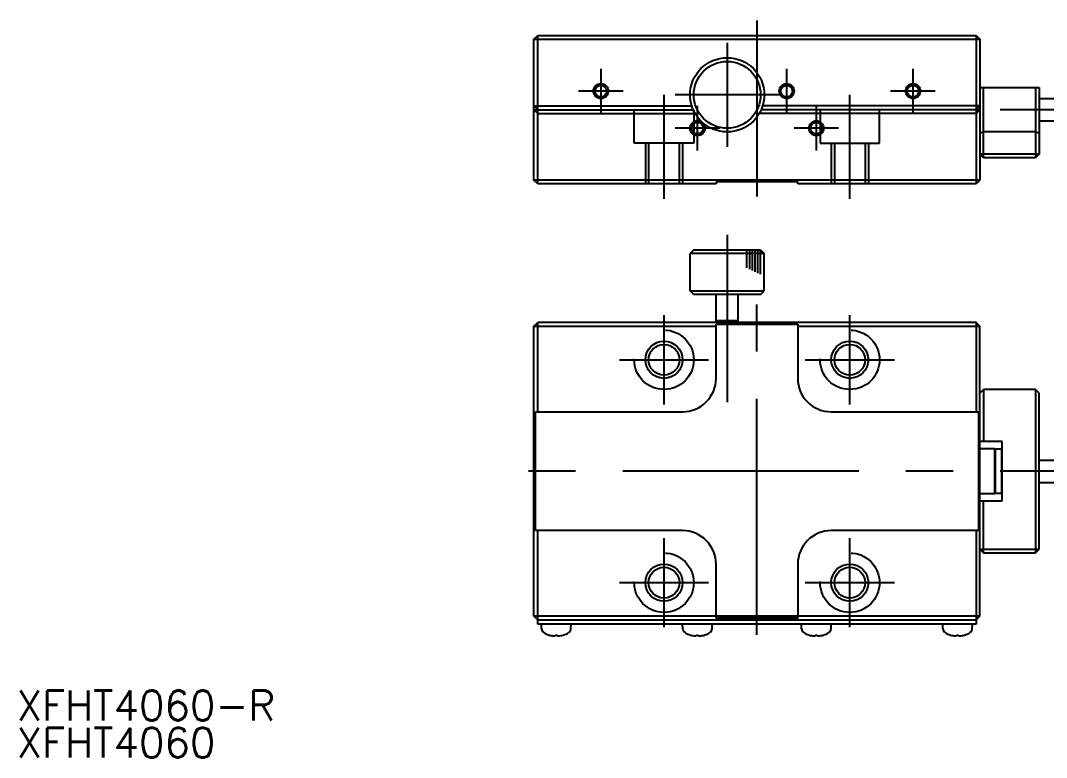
# Model space of a CAD drawing. Extents: x 1 to 209, y 0 to 188.
# Drawn here: x 0.5 to 138.6, y 0 to 99.2 of the extents above; entities that cross this region are included whole.
import ezdxf

# ---------------------------------------------------------------- set-up
doc = ezdxf.new("R2010")
doc.units = 0
doc.linetypes.add('CENTER', pattern=[50.8, 31.75, -6.35, 6.35, -6.35])
doc.linetypes.add('DASHED', pattern=[19.05, 12.7, -6.35])
doc.layers.get('0').update_dxf_attribs({"linetype": 'CONTINUOUS'})
doc.layers.add('CENTER', color=1, linetype='CENTER')
doc.styles.get("Standard").update_dxf_attribs({"font": 'txt.shx', "height": 3, "bigfont": 'bigfont.shx'})

# ---------------------------------------------------------------- blocks, each defined once
blk = doc.blocks.new('*U1')
at = {"color": 7, "linetype": 'CONTINUOUS'}
blk.add_text('XFHT4060-R', height=4, dxfattribs=at).set_placement((0, 5))
blk = doc.blocks.new('*U2')
at = {"color": 7, "linetype": 'CONTINUOUS'}
blk.add_text('XFHT4060', height=4, dxfattribs=at).set_placement((0, 0))

msp = doc.modelspace()

# ---------------------------------------------------------------- linework, layer by layer
at = {"color": 7, "linetype": 'CONTINUOUS'}
for p, q in [((69.61, 96.69), (70.11, 97.19)), ((69.61, 77.69), (69.61, 96.69)), ((69.61, 96.69), (129.61, 96.69)), ((70.11, 97.19), (129.11, 97.19)), ((70.11, 77.19), (70.11, 97.19)), ((129.11, 97.19), (129.61, 96.69)), ((129.11, 97.19), (129.11, 77.19)), ((129.61, 96.69), (129.61, 77.69)), ((129.61, 90.19), (137.61, 90.19)), ((130.11, 80.69), (130.11, 90.19)), ((137.11, 90.19), (137.11, 80.69)), ((137.61, 90.19), (137.61, 81.19)), ((137.61, 88.69), (150.61, 88.69)), ((69.61, 87.69), (70.11, 87.19)), ((69.61, 87.69), (90.84, 87.69)), ((69.61, 87.19), (70.11, 86.69)), ((69.61, 87.19), (91.02, 87.19)), ((129.61, 87.19), (100.19, 87.19)), ((129.61, 87.69), (100.38, 87.69)), ((129.61, 87.69), (129.11, 87.19)), ((129.61, 87.19), (129.11, 86.69)), ((70.11, 86.69), (91.28, 86.69)), ((129.11, 86.69), (99.94, 86.69)), ((137.61, 85.69), (150.61, 85.69)), ((130.11, 84.19), (129.61, 83.98)), ((137.11, 84.19), (130.11, 84.19)), ((137.61, 83.98), (137.11, 84.19)), ((130.11, 80.69), (129.61, 81.19)), ((137.61, 81.19), (129.61, 81.19)), ((137.11, 80.69), (130.11, 80.69)), ((137.61, 81.19), (137.11, 80.69)), ((70.11, 77.19), (69.61, 77.69)), ((129.61, 77.69), (69.61, 77.69)), ((105.11, 77.49), (94.11, 77.49)), ((94.11, 77.49), (94.11, 77.19)), ((105.11, 77.19), (105.11, 77.49)), ((129.61, 77.69), (129.11, 77.19)), ((94.11, 77.19), (70.11, 77.19)), ((129.11, 77.19), (105.11, 77.19)), ((91.11, 68.33), (90.61, 67.83)), ((100.61, 67.83), (90.61, 67.83)), ((90.61, 62.83), (90.61, 67.83)), ((91.11, 68.33), (100.11, 68.33)), ((100.11, 68.33), (100.61, 67.83)), ((100.61, 62.83), (100.61, 67.83)), ((90.61, 62.83), (100.61, 62.83)), ((91.11, 62.33), (90.61, 62.83)), ((100.11, 62.33), (91.11, 62.33)), ((94.11, 58.53), (94.11, 62.33)), ((97.11, 58.53), (97.11, 62.33)), ((100.11, 62.33), (100.61, 62.83)), ((69.61, 58.03), (70.11, 58.53)), ((69.61, 19.03), (69.61, 58.03)), ((69.61, 58.03), (94.11, 58.03)), ((70.11, 46.53), (70.11, 58.53)), ((129.11, 58.53), (70.11, 58.53)), ((94.11, 58.83), (97.11, 58.83)), ((94.11, 51.03), (94.11, 58.33)), ((94.11, 58.33), (105.11, 58.33)), ((105.11, 58.33), (105.11, 51.03)), ((105.11, 58.03), (129.61, 58.03)), ((129.61, 58.03), (129.11, 58.53)), ((129.11, 58.53), (129.11, 46.53)), ((129.61, 19.03), (129.61, 58.03)), ((129.61, 49.03), (130.11, 49.53)), ((137.11, 49.53), (130.11, 49.53)), ((130.11, 49.53), (130.11, 42.53)), ((137.61, 49.03), (137.11, 49.53)), ((137.11, 49.53), (137.11, 27.53)), ((137.61, 28.03), (137.61, 49.03)), ((69.81, 30.53), (69.81, 46.53)), ((69.81, 46.53), (89.61, 46.53)), ((109.61, 46.53), (129.41, 46.53)), ((129.41, 46.53), (129.41, 30.53)), ((132.61, 42.53), (129.61, 42.53)), ((131.61, 41.53), (129.61, 41.53)), ((131.61, 35.53), (131.61, 41.53)), ((131.61, 41.43), (131.71, 41.53)), ((131.71, 41.53), (132.51, 41.53)), ((131.71, 35.53), (131.71, 41.53)), ((132.51, 41.53), (132.61, 41.43)), ((132.51, 41.53), (132.51, 35.53)), ((132.61, 34.53), (132.61, 42.53)), ((137.61, 40.03), (150.61, 40.03)), ((137.61, 37.03), (150.61, 37.03)), ((129.61, 35.53), (131.61, 35.53)), ((129.61, 34.53), (132.61, 34.53)), ((130.11, 27.53), (130.11, 34.53)), ((131.71, 35.53), (131.61, 35.63)), ((132.51, 35.53), (131.71, 35.53)), ((132.51, 35.53), (132.61, 35.63)), ((89.61, 30.53), (69.81, 30.53)), ((70.11, 17.93), (70.11, 30.53)), ((129.41, 30.53), (109.61, 30.53)), ((129.11, 30.53), (129.11, 17.93)), ((129.61, 28.03), (130.11, 27.53)), ((129.61, 28.03), (137.61, 28.03)), ((137.11, 27.53), (137.61, 28.03)), ((130.11, 27.53), (137.11, 27.53)), ((94.11, 18.73), (94.11, 26.03)), ((105.11, 26.03), (105.11, 18.73)), ((69.61, 19.03), (70.11, 18.53)), ((129.61, 19.03), (69.61, 19.03)), ((70.11, 18.53), (129.11, 18.53)), ((105.11, 18.73), (94.11, 18.73)), ((129.11, 18.53), (129.61, 19.03)), ((129.11, 17.93), (70.11, 17.93)), ((70.63, 17.33), (70.61, 17.93)), ((74.59, 17.33), (74.61, 17.93)), ((89.63, 17.33), (89.61, 17.93)), ((93.59, 17.33), (93.61, 17.93)), ((105.63, 17.33), (105.61, 17.93)), ((109.59, 17.33), (109.61, 17.93)), ((124.63, 17.33), (124.61, 17.93)), ((128.59, 17.33), (128.61, 17.93)), ((71.69, 16.47), (71.69, 16.47)), ((72.34, 16.35), (72.32, 16.35)), ((72.37, 16.34), (72.34, 16.35)), ((72.38, 16.34), (72.37, 16.34)), ((72.39, 16.34), (72.38, 16.34)), ((72.4, 16.34), (72.39, 16.34)), ((72.41, 16.34), (72.4, 16.34)), ((72.42, 16.34), (72.41, 16.34)), ((72.41, 16.34), (72.41, 16.34)), ((72.43, 16.34), (72.42, 16.34)), ((72.44, 16.34), (72.43, 16.34)), ((72.43, 16.34), (72.43, 16.34)), ((72.44, 16.35), (72.44, 16.35)), ((72.44, 16.35), (72.44, 16.35)), ((72.44, 16.35), (72.44, 16.34)), ((72.47, 16.47), (72.75, 16.47)), ((72.78, 16.34), (72.77, 16.35)), ((72.77, 16.35), (72.77, 16.35)), ((72.77, 16.35), (72.77, 16.35)), ((72.79, 16.34), (72.78, 16.34)), ((72.78, 16.34), (72.78, 16.34)), ((72.8, 16.34), (72.79, 16.34)), ((72.79, 16.34), (72.79, 16.34)), ((72.81, 16.34), (72.8, 16.34)), ((72.82, 16.34), (72.81, 16.34)), ((72.83, 16.34), (72.82, 16.34)), ((72.84, 16.34), (72.83, 16.34)), ((72.85, 16.34), (72.84, 16.34)), ((72.9, 16.35), (72.85, 16.34)), ((73.52, 16.47), (73.53, 16.47)), ((90.69, 16.47), (90.69, 16.47)), ((91.34, 16.35), (91.32, 16.35)), ((91.37, 16.34), (91.34, 16.35)), ((91.38, 16.34), (91.37, 16.34)), ((91.39, 16.34), (91.38, 16.34)), ((91.4, 16.34), (91.39, 16.34)), ((91.41, 16.34), (91.4, 16.34)), ((91.42, 16.34), (91.41, 16.34)), ((91.41, 16.34), (91.41, 16.34)), ((91.43, 16.34), (91.42, 16.34)), ((91.44, 16.34), (91.43, 16.34)), ((91.43, 16.34), (91.43, 16.34)), ((91.44, 16.35), (91.44, 16.35)), ((91.44, 16.35), (91.44, 16.35)), ((91.44, 16.35), (91.44, 16.34)), ((91.47, 16.47), (91.75, 16.47)), ((91.78, 16.34), (91.77, 16.35)), ((91.77, 16.35), (91.77, 16.35)), ((91.77, 16.35), (91.77, 16.35)), ((91.79, 16.34), (91.78, 16.34)), ((91.78, 16.34), (91.78, 16.34)), ((91.8, 16.34), (91.79, 16.34)), ((91.79, 16.34), (91.79, 16.34)), ((91.81, 16.34), (91.8, 16.34)), ((91.82, 16.34), (91.81, 16.34)), ((91.83, 16.34), (91.82, 16.34)), ((91.84, 16.34), (91.83, 16.34)), ((91.85, 16.34), (91.84, 16.34)), ((91.9, 16.35), (91.85, 16.34)), ((92.52, 16.47), (92.53, 16.47)), ((106.69, 16.47), (106.69, 16.47)), ((107.34, 16.35), (107.32, 16.35)), ((107.37, 16.34), (107.34, 16.35)), ((107.38, 16.34), (107.37, 16.34)), ((107.39, 16.34), (107.38, 16.34)), ((107.4, 16.34), (107.39, 16.34)), ((107.41, 16.34), (107.4, 16.34)), ((107.42, 16.34), (107.41, 16.34)), ((107.41, 16.34), (107.41, 16.34)), ((107.43, 16.34), (107.42, 16.34)), ((107.44, 16.34), (107.43, 16.34)), ((107.43, 16.34), (107.43, 16.34)), ((107.44, 16.35), (107.44, 16.35)), ((107.44, 16.35), (107.44, 16.35)), ((107.44, 16.35), (107.44, 16.34)), ((107.47, 16.47), (107.75, 16.47)), ((107.78, 16.34), (107.77, 16.35)), ((107.77, 16.35), (107.77, 16.35)), ((107.77, 16.35), (107.77, 16.35)), ((107.79, 16.34), (107.78, 16.34)), ((107.78, 16.34), (107.78, 16.34)), ((107.8, 16.34), (107.79, 16.34)), ((107.79, 16.34), (107.79, 16.34)), ((107.81, 16.34), (107.8, 16.34)), ((107.82, 16.34), (107.81, 16.34)), ((107.83, 16.34), (107.82, 16.34)), ((107.84, 16.34), (107.83, 16.34)), ((107.85, 16.34), (107.84, 16.34)), ((107.9, 16.35), (107.85, 16.34)), ((108.52, 16.47), (108.53, 16.47)), ((125.69, 16.47), (125.69, 16.47)), ((126.34, 16.35), (126.32, 16.35)), ((126.37, 16.34), (126.34, 16.35)), ((126.38, 16.34), (126.37, 16.34)), ((126.39, 16.34), (126.38, 16.34)), ((126.4, 16.34), (126.39, 16.34)), ((126.41, 16.34), (126.4, 16.34)), ((126.42, 16.34), (126.41, 16.34)), ((126.41, 16.34), (126.41, 16.34)), ((126.43, 16.34), (126.42, 16.34)), ((126.44, 16.34), (126.43, 16.34)), ((126.43, 16.34), (126.43, 16.34)), ((126.44, 16.35), (126.44, 16.35)), ((126.44, 16.35), (126.44, 16.35)), ((126.44, 16.35), (126.44, 16.34)), ((126.47, 16.47), (126.74, 16.47)), ((126.78, 16.34), (126.77, 16.35)), ((126.77, 16.35), (126.77, 16.35)), ((126.77, 16.35), (126.77, 16.35)), ((126.79, 16.34), (126.78, 16.34)), ((126.78, 16.34), (126.78, 16.34)), ((126.8, 16.34), (126.79, 16.34)), ((126.79, 16.34), (126.79, 16.34)), ((126.81, 16.34), (126.8, 16.34)), ((126.82, 16.34), (126.81, 16.34)), ((126.83, 16.34), (126.82, 16.34)), ((126.84, 16.34), (126.83, 16.34)), ((126.85, 16.34), (126.84, 16.34)), ((126.9, 16.35), (126.85, 16.34)), ((127.52, 16.47), (127.53, 16.47))]:
    msp.add_line(p, q, dxfattribs=at)
at = {"color": 3, "linetype": 'DASHED'}
for p, q in [((83.11, 82.69), (83.11, 87.19)), ((91.11, 87.19), (91.11, 82.69)), ((108.11, 87.19), (108.11, 82.69)), ((116.11, 82.69), (116.11, 87.19)), ((91.11, 82.69), (83.11, 82.69)), ((84.61, 82.69), (84.61, 77.19)), ((85.04, 82.69), (85.04, 77.19)), ((89.17, 82.69), (89.17, 77.19)), ((89.61, 82.69), (89.61, 77.19)), ((108.11, 82.69), (116.11, 82.69)), ((109.61, 82.69), (109.61, 77.19)), ((110.04, 82.69), (110.04, 77.19)), ((114.17, 82.69), (114.17, 77.19)), ((114.61, 82.69), (114.61, 77.19))]:
    msp.add_line(p, q, dxfattribs=at)
at = {"color": 3, "linetype": 'CONTINUOUS'}
for p, q in [((98.22, 68.33), (98.22, 65.92)), ((98.62, 68.33), (98.62, 65.72)), ((98.98, 68.33), (98.98, 65.55)), ((99.34, 68.33), (99.34, 65.38)), ((99.7, 68.33), (99.7, 65.2)), ((100.03, 68.33), (100.03, 65.04)), ((94.41, 58.83), (94.41, 58.53)), ((96.81, 58.53), (96.81, 58.83))]:
    msp.add_line(p, q, dxfattribs=at)
at = {"color": 7, "linetype": 'CONTINUOUS'}
for centre, radius in [((95.61, 89.19), 5), ((95.61, 89.19), 4.5), ((78.61, 89.69), 0.783), ((103.61, 89.69), 0.783), ((120.61, 89.69), 0.783), ((91.61, 84.69), 0.783), ((107.61, 84.69), 0.783), ((87.11, 53.53), 2.07), ((112.11, 53.53), 2.07), ((87.11, 23.53), 2.07), ((112.11, 23.53), 2.07)]:
    msp.add_circle(centre, radius, dxfattribs=at)
at = {"color": 3, "linetype": 'CONTINUOUS'}
for centre, radius in [((78.61, 89.69), 1), ((103.61, 89.69), 1), ((120.61, 89.69), 1), ((91.61, 84.69), 1), ((107.61, 84.69), 1), ((87.11, 53.53), 2.5), ((112.11, 53.53), 2.5), ((87.11, 23.53), 2.5), ((112.11, 23.53), 2.5)]:
    msp.add_circle(centre, radius, dxfattribs=at)
at = {"color": 3, "linetype": 'DASHED'}
for centre in [(87.11, 53.53), (112.11, 53.53), (87.11, 23.53), (112.11, 23.53)]:
    msp.add_circle(centre, 4, dxfattribs=at)
at = {"color": 7, "linetype": 'CONTINUOUS'}
for centre, radius, start, end in [((89.61, 51.03), 4.5, 270, 0), ((109.6, 51.03), 4.5, 179.9553, 270.0447), ((89.61, 26.03), 4.5, 0, 90), ((109.61, 26.03), 4.5, 90, 180), ((71.27, 17.35), 0.64, 182, 238.4554), ((72.61, 19.53), 3.2, 238.4554, 252.9888), ((72.61, 19.53), 3.2, 287.0112, 301.5446), ((73.95, 17.35), 0.64, 301.5446, 358), ((90.27, 17.35), 0.64, 182, 238.4554), ((91.61, 19.53), 3.2, 238.4554, 252.9888), ((91.61, 19.53), 3.2, 287.0112, 301.5446), ((92.95, 17.35), 0.64, 301.5446, 358), ((106.27, 17.35), 0.64, 182, 238.4554), ((107.61, 19.53), 3.2, 238.4554, 252.9888), ((107.61, 19.53), 3.2, 287.0112, 301.5446), ((108.95, 17.35), 0.64, 301.5446, 358), ((125.27, 17.35), 0.64, 182, 238.4554), ((126.61, 19.53), 3.2, 238.4554, 252.9888), ((126.61, 19.53), 3.2, 287.0112, 301.5446), ((127.95, 17.35), 0.64, 301.5446, 358), ((71.69, 16.53), 0.06, 252.9888, 270), ((72.6, 19.54), 3.2, 253.2797, 264.8964), ((71.35, 16.63), 1.13, 345.4904, 351.8694), ((73.86, 16.63), 1.12, 188.1306, 194.5096), ((72.61, 19.54), 3.2, 275.1036, 286.7203), ((73.53, 16.53), 0.06, 270, 287.0112), ((90.69, 16.53), 0.06, 252.9888, 270), ((91.6, 19.54), 3.2, 253.2797, 264.8964), ((90.35, 16.63), 1.13, 345.4904, 351.8694), ((92.86, 16.63), 1.12, 188.1306, 194.5096), ((91.61, 19.54), 3.2, 275.1036, 286.7203), ((92.53, 16.53), 0.06, 270, 287.0112), ((106.69, 16.53), 0.06, 252.9888, 270), ((107.6, 19.54), 3.2, 253.2797, 264.8964), ((106.35, 16.63), 1.13, 345.4904, 351.8694), ((108.86, 16.63), 1.12, 188.1306, 194.5096), ((107.61, 19.54), 3.2, 275.1036, 286.7203), ((108.53, 16.53), 0.06, 270, 287.0112), ((125.69, 16.53), 0.06, 252.9888, 270), ((126.6, 19.54), 3.2, 253.2797, 264.8964), ((125.35, 16.63), 1.13, 345.4904, 351.8694), ((127.86, 16.63), 1.12, 188.1306, 194.5096), ((126.61, 19.54), 3.2, 275.1036, 286.7203), ((127.53, 16.53), 0.06, 270, 287.0112)]:
    msp.add_arc(centre, radius, start, end, dxfattribs=at)
at = {"layer": 'CENTER', "color": 1, "linetype": 'CENTER'}
for p, q in [((99.61, 99.19), (99.61, 75.49)), ((95.61, 96.19), (95.61, 82.19)), ((78.61, 92.69), (78.61, 86.69)), ((103.61, 92.69), (103.61, 86.69)), ((120.61, 92.69), (120.61, 86.69)), ((81.61, 89.69), (75.61, 89.69)), ((87.11, 75.19), (87.11, 89.19)), ((102.61, 89.19), (88.61, 89.19)), ((112.11, 75.19), (112.11, 89.19)), ((123.61, 89.69), (117.61, 89.69)), ((91.61, 81.69), (91.61, 87.69)), ((107.61, 81.69), (107.61, 87.69)), ((164.11, 87.19), (127.61, 87.19)), ((94.61, 84.69), (88.61, 84.69)), ((110.61, 84.69), (104.61, 84.69)), ((95.61, 70.33), (95.61, 47.83)), ((99.61, 16.53), (99.61, 61.13)), ((87.11, 47.53), (87.11, 59.53)), ((112.11, 47.53), (112.11, 59.53)), ((81.11, 53.53), (93.11, 53.53)), ((106.11, 53.53), (118.11, 53.53)), ((164.11, 38.53), (67.61, 38.53)), ((87.11, 17.53), (87.11, 29.53)), ((112.11, 17.53), (112.11, 29.53)), ((81.11, 23.53), (93.11, 23.53)), ((106.11, 23.53), (118.11, 23.53))]:
    msp.add_line(p, q, dxfattribs=at)

# ---------------------------------------------------------------- block references
at = {"color": 7, "linetype": 'CONTINUOUS'}
for name in ['*U1', '*U2']:
    msp.add_blockref(name, (0, 0), dxfattribs=at)

doc.saveas('drawing.dxf')
